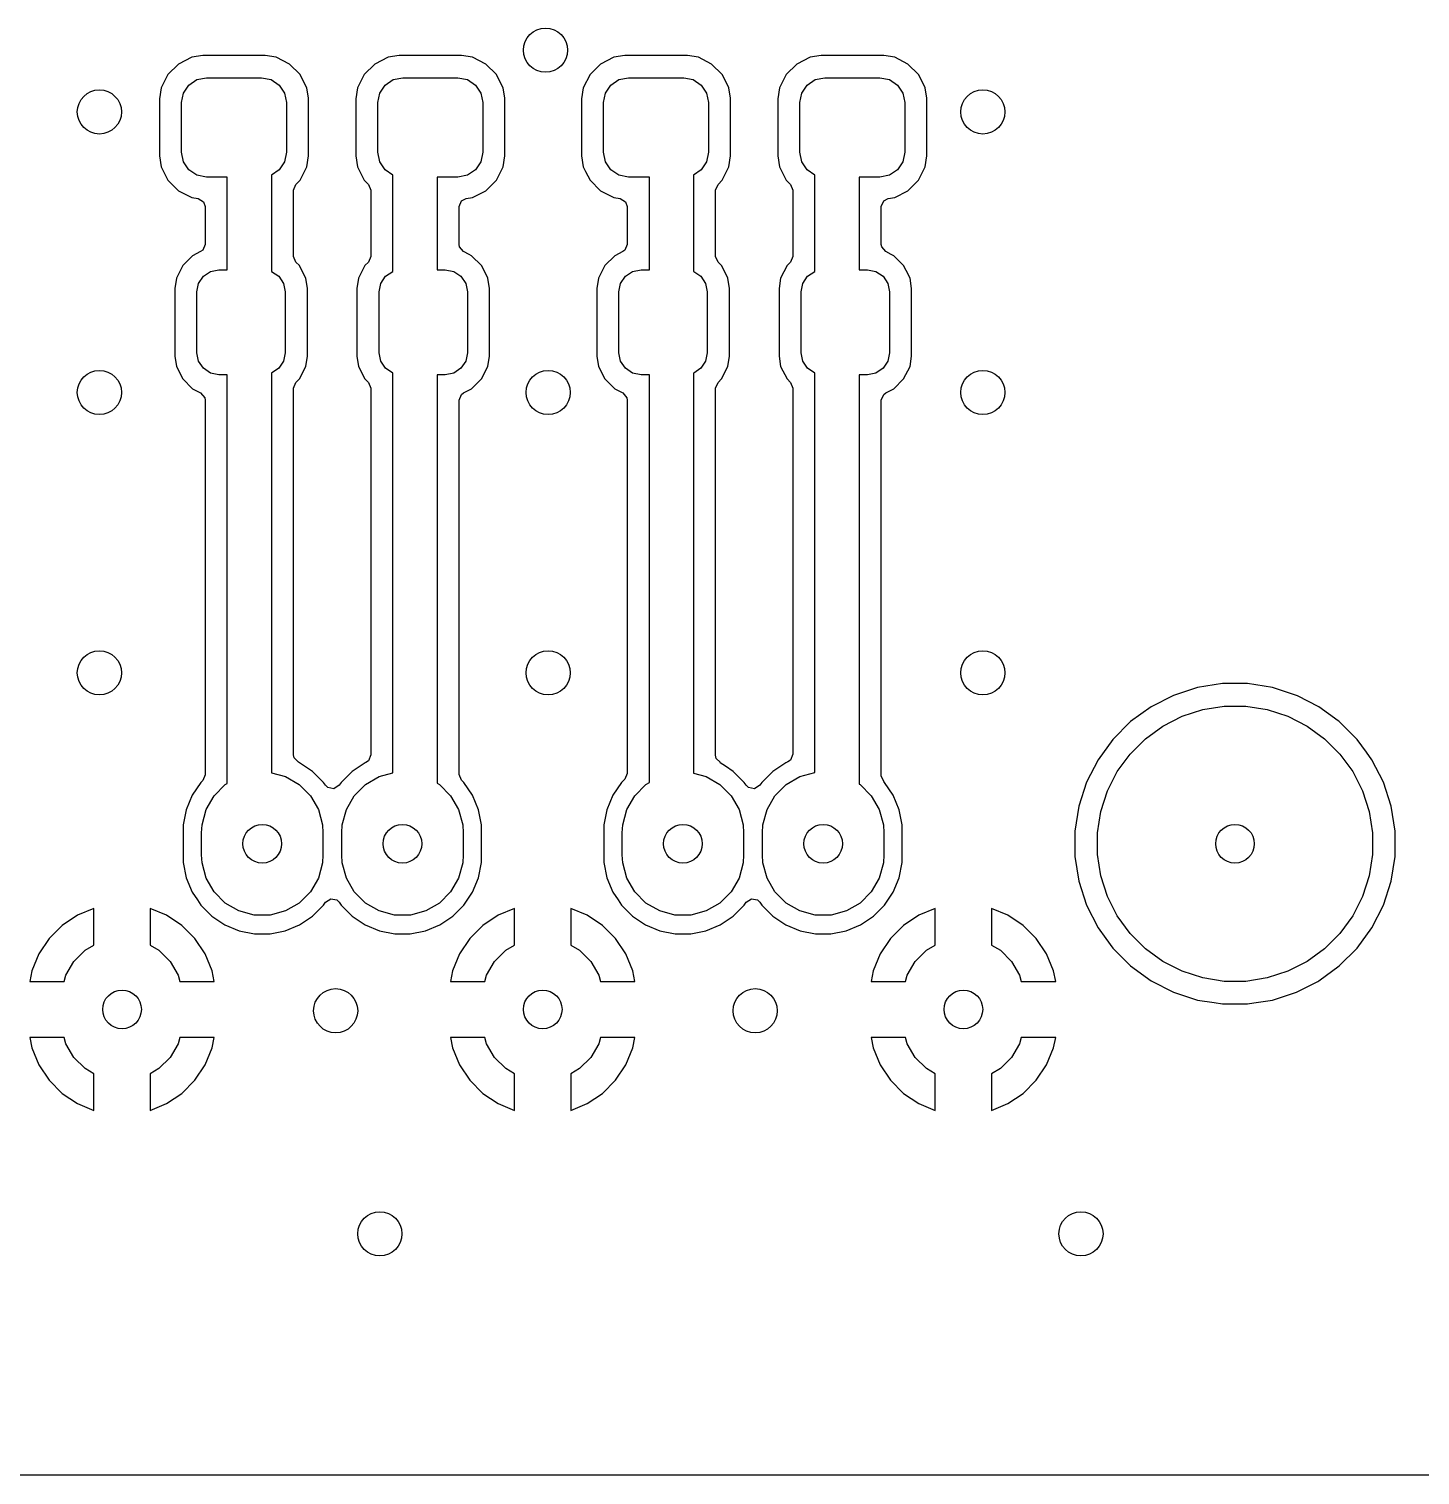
# Model space of a CAD drawing. Extents: x 2.36 to 5.14, y -5.39 to -2.61.
# Drawn here: x 2.875 to 3.371, y -5.386 to -4.87 of the extents above; entities that cross this region are included whole.
import ezdxf

# ---------------------------------------------------------------- set-up
doc = ezdxf.new("R2010")
doc.units = 0
doc.header["$MEASUREMENT"] = 0
doc.layers.add('BLACK', color=7, linetype='CONTINUOUS')

msp = doc.modelspace()

# ---------------------------------------------------------------- linework, layer by layer
at = {"layer": 'BLACK', "linetype": 'CONTINUOUS'}
for p, q in [((2.92819, -4.88293), (2.92444, -4.88668)), ((2.93292, -4.88052), (2.92819, -4.88293)), ((2.93684, -4.8799), (2.93292, -4.88052)), ((2.93292, -4.88052), (2.93292, -4.88052)), ((2.95916, -4.8799), (2.93684, -4.8799)), ((2.93684, -4.8799), (2.93684, -4.8799)), ((2.96308, -4.88052), (2.95916, -4.8799)), ((2.95916, -4.8799), (2.95916, -4.8799)), ((2.96781, -4.88293), (2.96308, -4.88052)), ((2.96308, -4.88052), (2.96308, -4.88052)), ((2.97156, -4.88668), (2.96781, -4.88293)), ((2.96781, -4.88293), (2.96781, -4.88293)), ((2.99819, -4.88293), (2.99444, -4.88668)), ((3.00292, -4.88052), (2.99819, -4.88293)), ((3.00684, -4.8799), (3.00292, -4.88052)), ((3.00292, -4.88052), (3.00292, -4.88052)), ((3.02916, -4.8799), (3.00684, -4.8799)), ((3.00684, -4.8799), (3.00684, -4.8799)), ((3.03308, -4.88052), (3.02916, -4.8799)), ((3.02916, -4.8799), (3.02916, -4.8799)), ((3.03781, -4.88293), (3.03308, -4.88052)), ((3.03308, -4.88052), (3.03308, -4.88052)), ((3.04156, -4.88668), (3.03781, -4.88293)), ((3.03781, -4.88293), (3.03781, -4.88293)), ((3.07869, -4.88293), (3.07494, -4.88668)), ((3.08342, -4.88052), (3.07869, -4.88293)), ((3.08734, -4.8799), (3.08342, -4.88052)), ((3.08342, -4.88052), (3.08342, -4.88052)), ((3.10966, -4.8799), (3.08734, -4.8799)), ((3.08734, -4.8799), (3.08734, -4.8799)), ((3.11358, -4.88052), (3.10966, -4.8799)), ((3.10966, -4.8799), (3.10966, -4.8799)), ((3.11831, -4.88293), (3.11358, -4.88052)), ((3.11358, -4.88052), (3.11358, -4.88052)), ((3.12206, -4.88668), (3.11831, -4.88293)), ((3.11831, -4.88293), (3.11831, -4.88293)), ((3.14869, -4.88293), (3.14494, -4.88668)), ((3.15342, -4.88052), (3.14869, -4.88293)), ((3.15734, -4.8799), (3.15342, -4.88052)), ((3.15342, -4.88052), (3.15342, -4.88052)), ((3.17966, -4.8799), (3.15734, -4.8799)), ((3.15734, -4.8799), (3.15734, -4.8799)), ((3.18358, -4.88052), (3.17966, -4.8799)), ((3.17966, -4.8799), (3.17966, -4.8799)), ((3.18831, -4.88293), (3.18358, -4.88052)), ((3.18358, -4.88052), (3.18358, -4.88052)), ((3.19206, -4.88668), (3.18831, -4.88293)), ((3.18831, -4.88293), (3.18831, -4.88293)), ((2.92444, -4.88668), (2.92203, -4.89141)), ((2.93477, -4.88847), (2.93816, -4.8878)), ((2.93816, -4.8878), (2.95784, -4.8878)), ((2.95784, -4.8878), (2.96123, -4.88847)), ((2.97294, -4.88938), (2.97156, -4.88668)), ((2.99444, -4.88668), (2.99203, -4.89141)), ((3.00477, -4.88847), (3.00816, -4.8878)), ((3.00816, -4.8878), (3.02784, -4.8878)), ((3.02784, -4.8878), (3.03123, -4.88847)), ((3.04294, -4.88938), (3.04156, -4.88668)), ((3.07494, -4.88668), (3.07253, -4.89141)), ((3.08527, -4.88847), (3.08866, -4.8878)), ((3.08866, -4.8878), (3.10834, -4.8878)), ((3.10834, -4.8878), (3.11173, -4.88847)), ((3.12344, -4.88938), (3.12206, -4.88668)), ((3.14494, -4.88668), (3.14253, -4.89141)), ((3.15527, -4.88847), (3.15866, -4.8878)), ((3.15866, -4.8878), (3.17834, -4.8878)), ((3.17834, -4.8878), (3.18173, -4.88847)), ((3.19344, -4.88938), (3.19206, -4.88668)), ((2.92203, -4.89141), (2.92141, -4.89534)), ((2.92203, -4.89141), (2.92203, -4.89141)), ((2.9293, -4.89665), (2.92997, -4.89326)), ((2.92997, -4.89326), (2.93189, -4.89039)), ((2.93189, -4.89039), (2.93477, -4.88847)), ((2.96123, -4.88847), (2.96411, -4.89039)), ((2.96411, -4.89039), (2.96603, -4.89326)), ((2.96603, -4.89326), (2.9667, -4.89665)), ((2.97397, -4.89141), (2.97294, -4.88938)), ((2.97455, -4.89505), (2.97397, -4.89141)), ((2.97397, -4.89141), (2.97397, -4.89141)), ((2.99203, -4.89141), (2.99141, -4.89534)), ((2.99203, -4.89141), (2.99203, -4.89141)), ((2.9993, -4.89665), (2.99997, -4.89326)), ((2.99997, -4.89326), (3.00189, -4.89039)), ((3.00189, -4.89039), (3.00477, -4.88847)), ((3.03123, -4.88847), (3.03411, -4.89039)), ((3.03411, -4.89039), (3.03603, -4.89326)), ((3.03603, -4.89326), (3.0367, -4.89665)), ((3.04397, -4.89141), (3.04294, -4.88938)), ((3.04455, -4.89505), (3.04397, -4.89141)), ((3.04397, -4.89141), (3.04397, -4.89141)), ((3.07253, -4.89141), (3.07191, -4.89534)), ((3.07253, -4.89141), (3.07253, -4.89141)), ((3.0798, -4.89665), (3.08047, -4.89326)), ((3.08047, -4.89326), (3.08239, -4.89039)), ((3.08239, -4.89039), (3.08527, -4.88847)), ((3.11173, -4.88847), (3.11461, -4.89039)), ((3.11461, -4.89039), (3.11653, -4.89326)), ((3.11653, -4.89326), (3.1172, -4.89665)), ((3.12447, -4.89141), (3.12344, -4.88938)), ((3.12505, -4.89505), (3.12447, -4.89141)), ((3.12447, -4.89141), (3.12447, -4.89141)), ((3.14253, -4.89141), (3.14191, -4.89534)), ((3.14253, -4.89141), (3.14253, -4.89141)), ((3.1498, -4.89665), (3.15047, -4.89326)), ((3.15047, -4.89326), (3.15239, -4.89039)), ((3.15239, -4.89039), (3.15527, -4.88847)), ((3.18173, -4.88847), (3.18461, -4.89039)), ((3.18461, -4.89039), (3.18653, -4.89326)), ((3.18653, -4.89326), (3.1872, -4.89665)), ((3.19447, -4.89141), (3.19344, -4.88938)), ((3.19505, -4.89505), (3.19447, -4.89141)), ((3.19447, -4.89141), (3.19447, -4.89141)), ((2.92141, -4.89534), (2.92141, -4.91569)), ((2.9293, -4.91437), (2.9293, -4.89665)), ((2.9667, -4.89665), (2.9667, -4.91437)), ((2.97459, -4.89534), (2.97455, -4.89505)), ((2.97459, -4.91569), (2.97459, -4.89534)), ((2.99141, -4.89534), (2.99141, -4.91569)), ((2.9993, -4.91437), (2.9993, -4.89665)), ((3.0367, -4.89665), (3.0367, -4.91437)), ((3.04459, -4.89534), (3.04455, -4.89505)), ((3.04459, -4.91569), (3.04459, -4.89534)), ((3.04459, -4.89534), (3.04459, -4.89534)), ((3.07191, -4.89534), (3.07191, -4.91569)), ((3.0798, -4.91437), (3.0798, -4.89665)), ((3.1172, -4.89665), (3.1172, -4.91437)), ((3.12509, -4.89534), (3.12505, -4.89505)), ((3.12509, -4.91569), (3.12509, -4.89534)), ((3.14191, -4.89534), (3.14191, -4.91569)), ((3.1498, -4.91437), (3.1498, -4.89665)), ((3.1872, -4.89665), (3.1872, -4.91437)), ((3.19509, -4.89534), (3.19505, -4.89505)), ((3.19509, -4.91015), (3.19509, -4.89534)), ((3.19509, -4.91569), (3.19509, -4.91015)), ((2.92141, -4.91569), (2.92203, -4.91961)), ((2.92997, -4.91776), (2.9293, -4.91437)), ((2.93189, -4.92063), (2.92997, -4.91776)), ((2.96603, -4.91776), (2.96411, -4.92063)), ((2.9667, -4.91437), (2.96603, -4.91776)), ((2.97397, -4.91961), (2.97459, -4.91569)), ((2.99141, -4.91569), (2.99203, -4.91961)), ((2.99997, -4.91776), (2.9993, -4.91437)), ((3.00189, -4.92063), (2.99997, -4.91776)), ((3.03603, -4.91776), (3.03411, -4.92063)), ((3.0367, -4.91437), (3.03603, -4.91776)), ((3.04397, -4.91961), (3.04459, -4.91569)), ((3.07191, -4.91569), (3.07253, -4.91961)), ((3.08047, -4.91776), (3.0798, -4.91437)), ((3.08239, -4.92063), (3.08047, -4.91776)), ((3.11653, -4.91776), (3.11461, -4.92063)), ((3.1172, -4.91437), (3.11653, -4.91776)), ((3.12447, -4.91961), (3.12509, -4.91569)), ((3.14191, -4.91569), (3.14253, -4.91961)), ((3.15047, -4.91776), (3.1498, -4.91437)), ((3.15239, -4.92063), (3.15047, -4.91776)), ((3.18653, -4.91776), (3.18461, -4.92063)), ((3.1872, -4.91437), (3.18653, -4.91776)), ((3.19447, -4.91961), (3.19509, -4.91569)), ((2.92203, -4.91961), (2.92203, -4.91961)), ((2.92203, -4.91961), (2.92286, -4.92125)), ((2.92286, -4.92125), (2.92444, -4.92434)), ((2.92444, -4.92434), (2.92819, -4.92809)), ((2.93477, -4.92255), (2.93189, -4.92063)), ((2.93816, -4.92323), (2.93477, -4.92255)), ((2.9456, -4.92323), (2.93816, -4.92323)), ((2.9456, -4.9563), (2.9456, -4.92323)), ((2.96411, -4.92063), (2.96135, -4.92248)), ((2.96135, -4.92248), (2.96135, -4.95689)), ((2.97009, -4.92581), (2.97156, -4.92434)), ((2.97156, -4.92434), (2.97397, -4.91961)), ((2.99203, -4.91961), (2.99203, -4.91961)), ((2.99203, -4.91961), (2.99444, -4.92434)), ((2.99444, -4.92434), (2.99591, -4.92581)), ((3.00465, -4.92248), (3.00189, -4.92063)), ((3.00465, -4.95689), (3.00465, -4.92248)), ((3.02784, -4.92323), (3.0204, -4.92323)), ((3.0204, -4.92323), (3.0204, -4.9563)), ((3.03123, -4.92255), (3.02784, -4.92323)), ((3.03411, -4.92063), (3.03123, -4.92255)), ((3.03781, -4.92809), (3.04156, -4.92434)), ((3.04156, -4.92434), (3.04397, -4.91961)), ((3.07253, -4.91961), (3.07253, -4.91961)), ((3.07253, -4.91961), (3.07336, -4.92125)), ((3.07336, -4.92125), (3.07494, -4.92434)), ((3.07494, -4.92434), (3.07869, -4.92809)), ((3.08527, -4.92255), (3.08239, -4.92063)), ((3.08866, -4.92323), (3.08527, -4.92255)), ((3.0961, -4.92323), (3.08866, -4.92323)), ((3.0961, -4.9563), (3.0961, -4.92323)), ((3.11461, -4.92063), (3.11185, -4.92248)), ((3.11185, -4.92248), (3.11185, -4.95689)), ((3.12059, -4.92581), (3.12206, -4.92434)), ((3.12206, -4.92434), (3.12447, -4.91961)), ((3.14253, -4.91961), (3.14253, -4.91961)), ((3.14253, -4.91961), (3.14494, -4.92434)), ((3.14494, -4.92434), (3.14641, -4.92581)), ((3.15515, -4.92248), (3.15239, -4.92063)), ((3.15515, -4.95689), (3.15515, -4.92248)), ((3.17834, -4.92323), (3.1709, -4.92323)), ((3.1709, -4.92323), (3.1709, -4.9563)), ((3.18173, -4.92255), (3.17834, -4.92323)), ((3.18461, -4.92063), (3.18173, -4.92255)), ((3.18831, -4.92809), (3.19206, -4.92434)), ((3.19206, -4.92434), (3.19447, -4.91961)), ((2.92819, -4.92809), (2.93292, -4.9305)), ((2.96924, -4.92787), (2.97009, -4.92581)), ((2.96924, -4.95151), (2.96924, -4.92787)), ((2.99591, -4.92581), (2.99676, -4.92787)), ((2.99676, -4.92787), (2.99676, -4.95151)), ((3.03308, -4.9305), (3.03781, -4.92809)), ((3.07869, -4.92809), (3.08342, -4.9305)), ((3.11974, -4.92787), (3.12059, -4.92581)), ((3.11974, -4.95151), (3.11974, -4.92787)), ((3.14641, -4.92581), (3.14726, -4.92787)), ((3.14726, -4.92787), (3.14726, -4.95151)), ((3.18358, -4.9305), (3.18831, -4.92809)), ((2.93292, -4.9305), (2.93525, -4.93087)), ((2.93525, -4.93087), (2.93715, -4.93203)), ((2.93715, -4.93203), (2.9377, -4.93375)), ((2.9377, -4.93375), (2.9377, -4.94721)), ((3.0283, -4.93375), (3.02915, -4.93169)), ((3.0283, -4.94721), (3.0283, -4.93375)), ((3.02915, -4.93169), (3.03075, -4.93087)), ((3.03075, -4.93087), (3.03308, -4.9305)), ((3.08342, -4.9305), (3.08575, -4.93087)), ((3.08575, -4.93087), (3.08765, -4.93203)), ((3.08765, -4.93203), (3.0882, -4.93375)), ((3.0882, -4.93375), (3.0882, -4.94721)), ((3.1788, -4.93375), (3.17965, -4.93169)), ((3.1788, -4.94721), (3.1788, -4.93375)), ((3.17965, -4.93169), (3.18125, -4.93087)), ((3.18125, -4.93087), (3.18358, -4.9305)), ((2.93611, -4.9498), (2.93326, -4.95126)), ((2.93685, -4.94927), (2.93611, -4.9498)), ((2.9377, -4.94721), (2.93685, -4.94927)), ((3.02844, -4.94811), (3.0283, -4.94721)), ((3.02989, -4.9498), (3.02844, -4.94811)), ((3.03183, -4.95079), (3.02989, -4.9498)), ((3.08661, -4.9498), (3.08376, -4.95126)), ((3.08735, -4.94927), (3.08661, -4.9498)), ((3.0882, -4.94721), (3.08735, -4.94927)), ((3.17894, -4.94811), (3.1788, -4.94721)), ((3.18039, -4.9498), (3.17894, -4.94811)), ((3.18233, -4.95079), (3.18039, -4.9498)), ((2.92973, -4.95479), (2.92746, -4.95924)), ((2.93326, -4.95126), (2.92973, -4.95479)), ((2.97009, -4.95357), (2.96924, -4.95151)), ((2.97131, -4.95479), (2.97009, -4.95357)), ((2.97223, -4.95659), (2.97131, -4.95479)), ((2.99469, -4.95479), (2.99242, -4.95924)), ((2.99591, -4.95357), (2.99469, -4.95479)), ((2.99676, -4.95151), (2.99591, -4.95357)), ((3.03274, -4.95126), (3.03183, -4.95079)), ((3.03627, -4.95479), (3.03274, -4.95126)), ((3.03719, -4.95659), (3.03627, -4.95479)), ((3.08023, -4.95479), (3.07796, -4.95924)), ((3.08376, -4.95126), (3.08023, -4.95479)), ((3.12059, -4.95357), (3.11974, -4.95151)), ((3.12181, -4.95479), (3.12059, -4.95357)), ((3.12273, -4.95659), (3.12181, -4.95479)), ((3.14519, -4.95479), (3.14292, -4.95924)), ((3.14641, -4.95357), (3.14519, -4.95479)), ((3.14726, -4.95151), (3.14641, -4.95357)), ((3.18324, -4.95126), (3.18233, -4.95079)), ((3.18677, -4.95479), (3.18324, -4.95126)), ((3.18769, -4.95659), (3.18677, -4.95479)), ((2.92746, -4.95924), (2.92688, -4.96293)), ((2.93537, -4.96116), (2.93708, -4.95861)), ((2.93708, -4.95861), (2.93963, -4.9569)), ((2.93963, -4.9569), (2.94265, -4.9563)), ((2.94265, -4.9563), (2.9456, -4.9563)), ((2.96135, -4.95689), (2.96141, -4.9569)), ((2.96141, -4.9569), (2.96396, -4.95861)), ((2.96396, -4.95861), (2.96567, -4.96116)), ((2.97358, -4.95924), (2.97223, -4.95659)), ((2.97416, -4.96293), (2.97358, -4.95924)), ((2.97358, -4.95924), (2.97358, -4.95924)), ((2.97358, -4.95924), (2.97358, -4.95924)), ((2.99242, -4.95924), (2.99184, -4.96293)), ((3.00033, -4.96116), (3.00204, -4.95861)), ((3.00204, -4.95861), (3.00459, -4.9569)), ((3.00459, -4.9569), (3.00465, -4.95689)), ((3.0204, -4.9563), (3.02335, -4.9563)), ((3.02335, -4.9563), (3.02637, -4.9569)), ((3.02637, -4.9569), (3.02892, -4.95861)), ((3.02892, -4.95861), (3.03063, -4.96116)), ((3.03854, -4.95924), (3.03719, -4.95659)), ((3.03912, -4.96293), (3.03854, -4.95924)), ((3.03854, -4.95924), (3.03854, -4.95924)), ((3.03854, -4.95924), (3.03854, -4.95924)), ((3.07796, -4.95924), (3.07738, -4.96293)), ((3.08587, -4.96116), (3.08758, -4.95861)), ((3.08758, -4.95861), (3.09013, -4.9569)), ((3.09013, -4.9569), (3.09315, -4.9563)), ((3.09315, -4.9563), (3.0961, -4.9563)), ((3.11185, -4.95689), (3.11191, -4.9569)), ((3.11191, -4.9569), (3.11446, -4.95861)), ((3.11446, -4.95861), (3.11617, -4.96116)), ((3.12408, -4.95924), (3.12273, -4.95659)), ((3.12466, -4.96293), (3.12408, -4.95924)), ((3.12408, -4.95924), (3.12408, -4.95924)), ((3.12408, -4.95924), (3.12408, -4.95924)), ((3.14292, -4.95924), (3.14234, -4.96293)), ((3.15083, -4.96116), (3.15254, -4.95861)), ((3.15254, -4.95861), (3.15509, -4.9569)), ((3.15509, -4.9569), (3.15515, -4.95689)), ((3.1709, -4.9563), (3.17385, -4.9563)), ((3.17385, -4.9563), (3.17687, -4.9569)), ((3.17687, -4.9569), (3.17942, -4.95861)), ((3.17942, -4.95861), (3.18113, -4.96116)), ((3.18904, -4.95924), (3.18769, -4.95659)), ((3.18962, -4.96293), (3.18904, -4.95924)), ((3.18904, -4.95924), (3.18904, -4.95924)), ((3.18904, -4.95924), (3.18904, -4.95924)), ((2.92688, -4.96293), (2.92688, -4.98707)), ((2.93477, -4.96417), (2.93537, -4.96116)), ((2.93477, -4.98583), (2.93477, -4.96417)), ((2.96567, -4.96116), (2.96627, -4.96417)), ((2.96627, -4.96417), (2.96627, -4.98583)), ((2.97416, -4.98707), (2.97416, -4.96293)), ((2.99184, -4.96293), (2.99184, -4.98707)), ((2.99973, -4.96417), (3.00033, -4.96116)), ((2.99973, -4.98583), (2.99973, -4.96417)), ((3.03063, -4.96116), (3.03123, -4.96417)), ((3.03123, -4.96417), (3.03123, -4.98583)), ((3.03912, -4.98707), (3.03912, -4.96293)), ((3.07738, -4.96293), (3.07738, -4.98707)), ((3.08527, -4.96417), (3.08587, -4.96116)), ((3.08527, -4.98583), (3.08527, -4.96417)), ((3.11617, -4.96116), (3.11677, -4.96417)), ((3.11677, -4.96417), (3.11677, -4.98583)), ((3.12466, -4.98707), (3.12466, -4.96293)), ((3.14234, -4.96293), (3.14234, -4.98707)), ((3.15023, -4.96417), (3.15083, -4.96116)), ((3.15023, -4.98583), (3.15023, -4.96417)), ((3.18113, -4.96116), (3.18173, -4.96417)), ((3.18173, -4.96417), (3.18173, -4.98583)), ((3.18962, -4.98707), (3.18962, -4.96293)), ((2.93537, -4.98884), (2.93477, -4.98583)), ((2.96627, -4.98583), (2.96567, -4.98884)), ((3.00033, -4.98884), (2.99973, -4.98583)), ((3.03123, -4.98583), (3.03063, -4.98884)), ((3.08587, -4.98884), (3.08527, -4.98583)), ((3.11677, -4.98583), (3.11617, -4.98884)), ((3.15083, -4.98884), (3.15023, -4.98583)), ((3.18173, -4.98583), (3.18113, -4.98884)), ((2.92688, -4.98707), (2.92746, -4.99076)), ((2.92746, -4.99076), (2.92746, -4.99076)), ((2.92746, -4.99076), (2.92973, -4.99521)), ((2.93708, -4.99139), (2.93537, -4.98884)), ((2.93963, -4.9931), (2.93708, -4.99139)), ((2.96396, -4.99139), (2.96141, -4.9931)), ((2.96567, -4.98884), (2.96396, -4.99139)), ((2.97131, -4.99521), (2.97358, -4.99076)), ((2.97358, -4.99076), (2.97416, -4.98707)), ((2.99184, -4.98707), (2.99242, -4.99076)), ((2.99242, -4.99076), (2.99242, -4.99076)), ((2.99242, -4.99076), (2.99469, -4.99521)), ((3.00204, -4.99139), (3.00033, -4.98884)), ((3.00459, -4.9931), (3.00204, -4.99139)), ((3.02892, -4.99139), (3.02637, -4.9931)), ((3.03063, -4.98884), (3.02892, -4.99139)), ((3.03627, -4.99521), (3.03854, -4.99076)), ((3.03854, -4.99076), (3.03912, -4.98707)), ((3.07738, -4.98707), (3.07796, -4.99076)), ((3.07796, -4.99076), (3.07796, -4.99076)), ((3.07796, -4.99076), (3.08023, -4.99521)), ((3.08758, -4.99139), (3.08587, -4.98884)), ((3.09013, -4.9931), (3.08758, -4.99139)), ((3.11446, -4.99139), (3.11191, -4.9931)), ((3.11617, -4.98884), (3.11446, -4.99139)), ((3.12181, -4.99521), (3.12408, -4.99076)), ((3.12408, -4.99076), (3.12466, -4.98707)), ((3.14234, -4.98707), (3.14292, -4.99076)), ((3.14292, -4.99076), (3.14292, -4.99076)), ((3.14292, -4.99076), (3.14519, -4.99521)), ((3.15254, -4.99139), (3.15083, -4.98884)), ((3.15509, -4.9931), (3.15254, -4.99139)), ((3.17942, -4.99139), (3.17687, -4.9931)), ((3.18113, -4.98884), (3.17942, -4.99139)), ((3.18677, -4.99521), (3.18904, -4.99076)), ((3.18904, -4.99076), (3.18962, -4.98707)), ((2.92973, -4.99521), (2.93326, -4.99874)), ((2.94265, -4.9937), (2.93963, -4.9931)), ((2.9456, -4.9937), (2.94265, -4.9937)), ((2.9456, -5.13942), (2.9456, -4.9937)), ((2.96141, -4.9931), (2.96135, -4.99311)), ((2.96135, -4.99311), (2.96135, -5.13566)), ((2.96924, -4.99849), (2.97009, -4.99643)), ((2.97009, -4.99643), (2.97131, -4.99521)), ((2.99469, -4.99521), (2.99591, -4.99643)), ((2.99591, -4.99643), (2.99676, -4.99849)), ((3.00465, -4.99311), (3.00459, -4.9931)), ((3.00465, -5.1357), (3.00465, -4.99311)), ((3.02335, -4.9937), (3.0204, -4.9937)), ((3.0204, -4.9937), (3.0204, -5.13934)), ((3.02637, -4.9931), (3.02335, -4.9937)), ((3.03274, -4.99874), (3.03627, -4.99521)), ((3.08023, -4.99521), (3.08376, -4.99874)), ((3.09315, -4.9937), (3.09013, -4.9931)), ((3.0961, -4.9937), (3.09315, -4.9937)), ((3.0961, -5.13913), (3.0961, -4.9937)), ((3.11191, -4.9931), (3.11185, -4.99311)), ((3.11185, -4.99311), (3.11185, -5.13579)), ((3.11974, -4.99849), (3.12059, -4.99643)), ((3.12059, -4.99643), (3.12181, -4.99521)), ((3.14519, -4.99521), (3.14641, -4.99643)), ((3.14641, -4.99643), (3.14726, -4.99849)), ((3.15515, -4.99311), (3.15509, -4.9931)), ((3.15515, -5.13556), (3.15515, -4.99311)), ((3.17385, -4.9937), (3.1709, -4.9937)), ((3.1709, -4.9937), (3.1709, -5.13963)), ((3.17687, -4.9931), (3.17385, -4.9937)), ((3.18324, -4.99874), (3.18677, -4.99521)), ((2.93326, -4.99874), (2.93611, -5.0002)), ((2.93611, -5.0002), (2.93756, -5.00189)), ((2.96924, -5.1292), (2.96924, -4.99849)), ((2.99676, -4.99849), (2.99676, -5.12926)), ((3.0283, -5.00279), (3.02915, -5.00073)), ((3.02915, -5.00073), (3.02989, -5.0002)), ((3.02989, -5.0002), (3.03274, -4.99874)), ((3.08376, -4.99874), (3.08661, -5.0002)), ((3.08661, -5.0002), (3.08806, -5.00189)), ((3.11974, -5.1294), (3.11974, -4.99849)), ((3.14726, -4.99849), (3.14726, -5.12905)), ((3.1788, -5.00279), (3.17965, -5.00073)), ((3.17965, -5.00073), (3.18039, -5.0002)), ((3.18039, -5.0002), (3.18324, -4.99874)), ((2.93756, -5.00189), (2.9377, -5.00279)), ((2.9377, -5.00279), (2.9377, -5.13633)), ((3.0283, -5.13619), (3.0283, -5.00279)), ((3.08806, -5.00189), (3.0882, -5.00279)), ((3.0882, -5.00279), (3.0882, -5.13583)), ((3.1788, -5.13669), (3.1788, -5.00279)), ((3.30043, -5.10384), (3.29155, -5.10524)), ((3.30942, -5.10384), (3.30043, -5.10384)), ((3.30043, -5.10384), (3.30043, -5.10384)), ((3.31829, -5.10524), (3.30942, -5.10384)), ((3.30942, -5.10384), (3.30942, -5.10384)), ((3.283, -5.10802), (3.27499, -5.1121)), ((3.29155, -5.10524), (3.283, -5.10802)), ((3.29155, -5.10524), (3.29155, -5.10524)), ((3.32684, -5.10802), (3.31829, -5.10524)), ((3.31829, -5.10524), (3.31829, -5.10524)), ((3.3272, -5.1082), (3.32684, -5.10802)), ((3.32684, -5.10802), (3.32684, -5.10802)), ((3.32684, -5.10802), (3.32684, -5.10802)), ((3.33485, -5.1121), (3.3272, -5.1082)), ((3.27499, -5.1121), (3.26772, -5.11739)), ((3.28609, -5.11548), (3.29343, -5.11309)), ((3.29343, -5.11309), (3.30106, -5.11188)), ((3.30106, -5.11188), (3.30878, -5.11188)), ((3.30878, -5.11188), (3.31641, -5.11309)), ((3.31641, -5.11309), (3.32375, -5.11548)), ((3.3417, -5.11708), (3.33485, -5.1121)), ((3.26772, -5.11739), (3.26136, -5.12374)), ((3.27296, -5.12352), (3.27921, -5.11898)), ((3.27921, -5.11898), (3.28609, -5.11548)), ((3.32375, -5.11548), (3.33063, -5.11898)), ((3.33063, -5.11898), (3.33688, -5.12352)), ((3.34212, -5.11739), (3.3417, -5.11708)), ((3.34848, -5.12374), (3.34212, -5.11739)), ((3.34212, -5.11739), (3.34212, -5.11739)), ((3.34212, -5.11739), (3.34212, -5.11739)), ((3.26136, -5.12374), (3.25608, -5.13101)), ((3.2675, -5.12898), (3.27296, -5.12352)), ((3.33688, -5.12352), (3.34234, -5.12898)), ((3.35176, -5.12825), (3.34848, -5.12374)), ((3.34848, -5.12374), (3.34848, -5.12374)), ((3.34848, -5.12374), (3.34848, -5.12374)), ((2.96946, -5.13031), (2.96924, -5.1292)), ((2.97104, -5.13189), (2.96946, -5.13031)), ((2.99676, -5.12926), (2.99591, -5.13132)), ((3.11996, -5.13051), (3.11974, -5.1294)), ((3.12133, -5.13189), (3.11996, -5.13051)), ((3.14726, -5.12905), (3.14641, -5.13111)), ((3.26296, -5.13523), (3.2675, -5.12898)), ((3.34234, -5.12898), (3.34688, -5.13523)), ((3.35376, -5.13101), (3.35176, -5.12825)), ((2.96135, -5.13566), (2.96636, -5.137)), ((2.97141, -5.13204), (2.97104, -5.13189)), ((2.97603, -5.13513), (2.97141, -5.13204)), ((2.97995, -5.13905), (2.97603, -5.13513)), ((2.99011, -5.13513), (2.98619, -5.13905)), ((2.99473, -5.13204), (2.99011, -5.13513)), ((2.99011, -5.13513), (2.99011, -5.13513)), ((2.99496, -5.13195), (2.99473, -5.13204)), ((2.99473, -5.13204), (2.99473, -5.13204)), ((2.99591, -5.13132), (2.99496, -5.13195)), ((2.99978, -5.137), (3.00465, -5.1357)), ((3.0882, -5.13583), (3.08735, -5.13789)), ((3.11185, -5.13579), (3.11636, -5.137)), ((3.12129, -5.13198), (3.12133, -5.13189)), ((3.12141, -5.13204), (3.12129, -5.13198)), ((3.12326, -5.13328), (3.12141, -5.13204)), ((3.12141, -5.13204), (3.12141, -5.13204)), ((3.12141, -5.13204), (3.12141, -5.13204)), ((3.12603, -5.13513), (3.12326, -5.13328)), ((3.12995, -5.13905), (3.12603, -5.13513)), ((3.14011, -5.13513), (3.13619, -5.13905)), ((3.14473, -5.13204), (3.14011, -5.13513)), ((3.14011, -5.13513), (3.14011, -5.13513)), ((3.14546, -5.13174), (3.14473, -5.13204)), ((3.14641, -5.13111), (3.14546, -5.13174)), ((3.14978, -5.137), (3.15515, -5.13556)), ((3.25608, -5.13101), (3.252, -5.13902)), ((3.25945, -5.14211), (3.26296, -5.13523)), ((3.34688, -5.13523), (3.35039, -5.14211)), ((3.35784, -5.13902), (3.35376, -5.13101)), ((2.93619, -5.13905), (2.93311, -5.14366)), ((2.93685, -5.13839), (2.93619, -5.13905)), ((2.93619, -5.13905), (2.93619, -5.13905)), ((2.9377, -5.13633), (2.93685, -5.13839)), ((2.94089, -5.14383), (2.94489, -5.13983)), ((2.94489, -5.13983), (2.9456, -5.13942)), ((2.96636, -5.137), (2.97125, -5.13983)), ((2.97125, -5.13983), (2.97525, -5.14383)), ((2.98065, -5.14009), (2.97995, -5.13905)), ((2.98145, -5.1409), (2.98065, -5.14009)), ((2.98364, -5.14133), (2.98145, -5.1409)), ((2.98549, -5.14009), (2.98364, -5.14133)), ((2.98619, -5.13905), (2.98549, -5.14009)), ((2.98619, -5.13905), (2.98619, -5.13905)), ((2.99089, -5.14383), (2.99489, -5.13983)), ((2.99489, -5.13983), (2.99978, -5.137)), ((3.0204, -5.13934), (3.02125, -5.13983)), ((3.02125, -5.13983), (3.02525, -5.14383)), ((3.02915, -5.13825), (3.0283, -5.13619)), ((3.02995, -5.13905), (3.02915, -5.13825)), ((3.03303, -5.14366), (3.02995, -5.13905)), ((3.08619, -5.13905), (3.08311, -5.14366)), ((3.08735, -5.13789), (3.08619, -5.13905)), ((3.08619, -5.13905), (3.08619, -5.13905)), ((3.09089, -5.14383), (3.09489, -5.13983)), ((3.09489, -5.13983), (3.0961, -5.13913)), ((3.11636, -5.137), (3.12125, -5.13983)), ((3.12125, -5.13983), (3.12525, -5.14383)), ((3.13065, -5.14009), (3.12995, -5.13905)), ((3.13145, -5.1409), (3.13065, -5.14009)), ((3.13364, -5.14133), (3.13145, -5.1409)), ((3.13549, -5.14009), (3.13364, -5.14133)), ((3.13619, -5.13905), (3.13549, -5.14009)), ((3.13619, -5.13905), (3.13619, -5.13905)), ((3.14089, -5.14383), (3.14489, -5.13983)), ((3.14489, -5.13983), (3.14978, -5.137)), ((3.1709, -5.13963), (3.17125, -5.13983)), ((3.17125, -5.13983), (3.17525, -5.14383)), ((3.17965, -5.13875), (3.1788, -5.13669)), ((3.17995, -5.13905), (3.17965, -5.13875)), ((3.18303, -5.14366), (3.17995, -5.13905)), ((3.252, -5.13902), (3.24922, -5.14757)), ((3.36062, -5.14757), (3.35784, -5.13902)), ((3.35784, -5.13902), (3.35784, -5.13902)), ((3.35784, -5.13902), (3.35784, -5.13902)), ((2.93311, -5.14366), (2.93098, -5.14879)), ((2.93807, -5.14872), (2.94089, -5.14383)), ((2.97525, -5.14383), (2.97808, -5.14872)), ((2.98807, -5.14872), (2.99089, -5.14383)), ((3.02525, -5.14383), (3.02808, -5.14872)), ((3.03516, -5.14879), (3.03303, -5.14366)), ((3.08311, -5.14366), (3.08098, -5.14879)), ((3.08807, -5.14872), (3.09089, -5.14383)), ((3.12525, -5.14383), (3.12808, -5.14872)), ((3.13807, -5.14872), (3.14089, -5.14383)), ((3.17525, -5.14383), (3.17808, -5.14872)), ((3.18516, -5.14879), (3.18303, -5.14366)), ((3.25707, -5.14946), (3.25945, -5.14211)), ((3.35039, -5.14211), (3.35277, -5.14946)), ((2.93098, -5.14879), (2.9299, -5.15423)), ((2.93098, -5.14879), (2.93098, -5.14879)), ((2.9366, -5.15418), (2.93807, -5.14872)), ((2.97808, -5.14872), (2.97954, -5.15418)), ((2.9866, -5.15418), (2.98807, -5.14872)), ((3.02808, -5.14872), (3.02954, -5.15418)), ((3.03624, -5.15423), (3.03516, -5.14879)), ((3.08098, -5.14879), (3.0799, -5.15423)), ((3.08098, -5.14879), (3.08098, -5.14879)), ((3.0866, -5.15418), (3.08807, -5.14872)), ((3.12808, -5.14872), (3.12954, -5.15418)), ((3.1366, -5.15418), (3.13807, -5.14872)), ((3.17808, -5.14872), (3.17954, -5.15418)), ((3.18624, -5.15423), (3.18516, -5.14879)), ((3.24922, -5.14757), (3.24781, -5.15645)), ((3.24922, -5.14757), (3.24922, -5.14757)), ((3.25586, -5.15708), (3.25707, -5.14946)), ((3.35277, -5.14946), (3.35398, -5.15708)), ((3.36203, -5.15645), (3.36062, -5.14757)), ((3.36062, -5.14757), (3.36062, -5.14757)), ((3.36062, -5.14757), (3.36062, -5.14757)), ((2.9299, -5.15423), (2.9299, -5.16766)), ((2.93642, -5.15701), (2.9366, -5.15418)), ((2.97954, -5.15418), (2.97972, -5.15701)), ((2.98642, -5.15701), (2.9866, -5.15418)), ((3.02954, -5.15418), (3.02972, -5.15701)), ((3.03624, -5.16766), (3.03624, -5.15423)), ((3.0799, -5.15423), (3.0799, -5.16766)), ((3.08642, -5.15701), (3.0866, -5.15418)), ((3.12954, -5.15418), (3.12972, -5.15701)), ((3.13642, -5.15701), (3.1366, -5.15418)), ((3.17954, -5.15418), (3.17972, -5.15701)), ((3.18624, -5.15645), (3.18624, -5.15423)), ((3.18624, -5.16766), (3.18624, -5.15645)), ((3.24781, -5.15645), (3.24781, -5.16544)), ((3.36203, -5.16544), (3.36203, -5.15645)), ((2.93642, -5.16488), (2.93642, -5.15701)), ((2.97972, -5.15701), (2.97972, -5.16488)), ((2.98642, -5.16488), (2.98642, -5.15701)), ((3.02972, -5.15701), (3.02972, -5.16488)), ((3.08642, -5.16488), (3.08642, -5.15701)), ((3.12972, -5.15701), (3.12972, -5.16488)), ((3.13642, -5.16488), (3.13642, -5.15701)), ((3.17972, -5.15701), (3.17972, -5.16488)), ((3.25586, -5.16481), (3.25586, -5.15708)), ((3.35398, -5.15708), (3.35398, -5.16481)), ((2.9366, -5.16771), (2.93642, -5.16488)), ((2.97972, -5.16488), (2.97954, -5.16771)), ((2.9866, -5.16771), (2.98642, -5.16488)), ((3.02972, -5.16488), (3.02954, -5.16771)), ((3.0866, -5.16771), (3.08642, -5.16488)), ((3.12972, -5.16488), (3.12954, -5.16771)), ((3.1366, -5.16771), (3.13642, -5.16488)), ((3.17972, -5.16488), (3.17954, -5.16771)), ((3.24781, -5.16544), (3.24922, -5.17432)), ((3.25707, -5.17243), (3.25586, -5.16481)), ((3.35398, -5.16481), (3.35277, -5.17243)), ((3.36062, -5.17432), (3.36203, -5.16544)), ((2.9299, -5.16766), (2.93098, -5.1731)), ((2.93807, -5.17317), (2.9366, -5.16771)), ((2.97954, -5.16771), (2.97808, -5.17317)), ((2.98807, -5.17317), (2.9866, -5.16771)), ((3.02954, -5.16771), (3.02808, -5.17317)), ((3.03516, -5.1731), (3.03624, -5.16766)), ((3.0799, -5.16766), (3.08098, -5.1731)), ((3.08807, -5.17317), (3.0866, -5.16771)), ((3.12954, -5.16771), (3.12808, -5.17317)), ((3.13807, -5.17317), (3.1366, -5.16771)), ((3.17954, -5.16771), (3.17808, -5.17317)), ((3.18516, -5.1731), (3.18624, -5.16766)), ((2.93098, -5.1731), (2.93098, -5.1731)), ((2.93098, -5.1731), (2.93307, -5.17814)), ((2.94089, -5.17806), (2.93807, -5.17317)), ((2.97808, -5.17317), (2.97525, -5.17806)), ((2.99089, -5.17806), (2.98807, -5.17317)), ((3.02808, -5.17317), (3.02525, -5.17806)), ((3.03303, -5.17823), (3.03516, -5.1731)), ((3.08098, -5.1731), (3.08098, -5.1731)), ((3.08098, -5.1731), (3.08307, -5.17814)), ((3.09089, -5.17806), (3.08807, -5.17317)), ((3.12808, -5.17317), (3.12525, -5.17806)), ((3.14089, -5.17806), (3.13807, -5.17317)), ((3.17808, -5.17317), (3.17525, -5.17806)), ((3.18303, -5.17823), (3.18516, -5.1731)), ((3.24922, -5.17432), (3.24922, -5.17432)), ((3.24922, -5.17432), (3.252, -5.18287)), ((3.25945, -5.17978), (3.25707, -5.17243)), ((3.35277, -5.17243), (3.35039, -5.17978)), ((3.35785, -5.18284), (3.36062, -5.17432)), ((3.36062, -5.17432), (3.36062, -5.17432)), ((3.36062, -5.17432), (3.36062, -5.17432)), ((2.93307, -5.17814), (2.93311, -5.17823)), ((2.93311, -5.17823), (2.93496, -5.18099)), ((2.93496, -5.18099), (2.93619, -5.18284)), ((2.94489, -5.18206), (2.94089, -5.17806)), ((2.94978, -5.18489), (2.94489, -5.18206)), ((2.97125, -5.18206), (2.96636, -5.18489)), ((2.97525, -5.17806), (2.97125, -5.18206)), ((2.97995, -5.18284), (2.98065, -5.1818)), ((2.98065, -5.1818), (2.9825, -5.18056)), ((2.9825, -5.18056), (2.98469, -5.18099)), ((2.98469, -5.18099), (2.98549, -5.1818)), ((2.98549, -5.1818), (2.98619, -5.18284)), ((2.99489, -5.18206), (2.99089, -5.17806)), ((2.99978, -5.18489), (2.99489, -5.18206)), ((3.02125, -5.18206), (3.01636, -5.18489)), ((3.02525, -5.17806), (3.02125, -5.18206)), ((3.02995, -5.18284), (3.03303, -5.17823)), ((3.08307, -5.17814), (3.08311, -5.17823)), ((3.08311, -5.17823), (3.08496, -5.18099)), ((3.08496, -5.18099), (3.08619, -5.18284)), ((3.09489, -5.18206), (3.09089, -5.17806)), ((3.09978, -5.18489), (3.09489, -5.18206)), ((3.12125, -5.18206), (3.11636, -5.18489)), ((3.12525, -5.17806), (3.12125, -5.18206)), ((3.12995, -5.18284), (3.13065, -5.1818)), ((3.13065, -5.1818), (3.1325, -5.18056)), ((3.1325, -5.18056), (3.13469, -5.18099)), ((3.13469, -5.18099), (3.13549, -5.1818)), ((3.13549, -5.1818), (3.13619, -5.18284)), ((3.14489, -5.18206), (3.14089, -5.17806)), ((3.14978, -5.18489), (3.14489, -5.18206)), ((3.17125, -5.18206), (3.16636, -5.18489)), ((3.17525, -5.17806), (3.17125, -5.18206)), ((3.17995, -5.18284), (3.18303, -5.17823)), ((3.26296, -5.18666), (3.25945, -5.17978)), ((3.35039, -5.17978), (3.34688, -5.18666)), ((2.89222, -5.18641), (2.88674, -5.19007)), ((2.89807, -5.18398), (2.89222, -5.18641)), ((2.89807, -5.19705), (2.89807, -5.18398)), ((2.89807, -5.18398), (2.89807, -5.18398)), ((2.92392, -5.18641), (2.91807, -5.18398)), ((2.91807, -5.18398), (2.91807, -5.19705)), ((2.9294, -5.19007), (2.92392, -5.18641)), ((2.93619, -5.18284), (2.93619, -5.18284)), ((2.93619, -5.18284), (2.94011, -5.18676)), ((2.94011, -5.18676), (2.94473, -5.18985)), ((2.95524, -5.18635), (2.94978, -5.18489)), ((2.9609, -5.18635), (2.95524, -5.18635)), ((2.96636, -5.18489), (2.9609, -5.18635)), ((2.97141, -5.18985), (2.97603, -5.18676)), ((2.97603, -5.18676), (2.97995, -5.18284)), ((2.98619, -5.18284), (2.98619, -5.18284)), ((2.98619, -5.18284), (2.98619, -5.18284)), ((2.98619, -5.18284), (2.99011, -5.18676)), ((2.99011, -5.18676), (2.99473, -5.18985)), ((3.00524, -5.18635), (2.99978, -5.18489)), ((3.0109, -5.18635), (3.00524, -5.18635)), ((3.01636, -5.18489), (3.0109, -5.18635)), ((3.02141, -5.18985), (3.02603, -5.18676)), ((3.02603, -5.18676), (3.02995, -5.18284)), ((3.04222, -5.18641), (3.03674, -5.19007)), ((3.04807, -5.18398), (3.04222, -5.18641)), ((3.04807, -5.19705), (3.04807, -5.18398)), ((3.04807, -5.18398), (3.04807, -5.18398)), ((3.07392, -5.18641), (3.06807, -5.18398)), ((3.06807, -5.18398), (3.06807, -5.19705)), ((3.0794, -5.19007), (3.07392, -5.18641)), ((3.08619, -5.18284), (3.08619, -5.18284)), ((3.08619, -5.18284), (3.09011, -5.18676)), ((3.09011, -5.18676), (3.09473, -5.18985)), ((3.10524, -5.18635), (3.09978, -5.18489)), ((3.1109, -5.18635), (3.10524, -5.18635)), ((3.11636, -5.18489), (3.1109, -5.18635)), ((3.12141, -5.18985), (3.12603, -5.18676)), ((3.12603, -5.18676), (3.12995, -5.18284)), ((3.13619, -5.18284), (3.13619, -5.18284)), ((3.13619, -5.18284), (3.13619, -5.18284)), ((3.13619, -5.18284), (3.14011, -5.18676)), ((3.14011, -5.18676), (3.14473, -5.18985)), ((3.15524, -5.18635), (3.14978, -5.18489)), ((3.1609, -5.18635), (3.15524, -5.18635)), ((3.16636, -5.18489), (3.1609, -5.18635)), ((3.17141, -5.18985), (3.17603, -5.18676)), ((3.17603, -5.18676), (3.17995, -5.18284)), ((3.19222, -5.18641), (3.18674, -5.19007)), ((3.19807, -5.18398), (3.19222, -5.18641)), ((3.19807, -5.19705), (3.19807, -5.18398)), ((3.19807, -5.18398), (3.19807, -5.18398)), ((3.22392, -5.18641), (3.21807, -5.18398)), ((3.21807, -5.18398), (3.21807, -5.19705)), ((3.2294, -5.19007), (3.22392, -5.18641)), ((3.252, -5.18287), (3.25608, -5.19088)), ((3.2675, -5.19291), (3.26296, -5.18666)), ((3.34688, -5.18666), (3.34234, -5.19291)), ((3.35376, -5.19088), (3.35784, -5.18287)), ((3.35784, -5.18287), (3.35785, -5.18284)), ((2.88674, -5.19007), (2.88208, -5.19473)), ((2.88674, -5.19007), (2.88674, -5.19007)), ((2.93406, -5.19473), (2.9294, -5.19007)), ((2.94473, -5.18985), (2.94985, -5.19197)), ((2.94985, -5.19197), (2.9553, -5.19305)), ((2.96085, -5.19305), (2.96629, -5.19197)), ((2.96629, -5.19197), (2.97141, -5.18985)), ((2.99473, -5.18985), (2.99985, -5.19197)), ((2.99985, -5.19197), (3.0053, -5.19305)), ((3.01085, -5.19305), (3.01629, -5.19197)), ((3.01629, -5.19197), (3.02141, -5.18985)), ((3.03674, -5.19007), (3.03208, -5.19473)), ((3.03674, -5.19007), (3.03674, -5.19007)), ((3.08406, -5.19473), (3.0794, -5.19007)), ((3.09473, -5.18985), (3.09985, -5.19197)), ((3.09985, -5.19197), (3.1053, -5.19305)), ((3.11085, -5.19305), (3.11629, -5.19197)), ((3.11629, -5.19197), (3.12141, -5.18985)), ((3.14473, -5.18985), (3.14985, -5.19197)), ((3.14985, -5.19197), (3.1553, -5.19305)), ((3.16085, -5.19305), (3.16629, -5.19197)), ((3.16629, -5.19197), (3.17141, -5.18985)), ((3.18674, -5.19007), (3.18208, -5.19473)), ((3.18674, -5.19007), (3.18674, -5.19007)), ((3.23406, -5.19473), (3.2294, -5.19007)), ((3.25608, -5.19088), (3.25888, -5.19473)), ((3.34848, -5.19815), (3.35376, -5.19088)), ((2.88208, -5.19473), (2.87841, -5.20021)), ((2.88208, -5.19473), (2.88208, -5.19473)), ((2.89489, -5.19888), (2.89807, -5.19705)), ((2.91807, -5.19705), (2.92125, -5.19888)), ((2.93773, -5.20021), (2.93406, -5.19473)), ((2.9553, -5.19305), (2.9553, -5.19305)), ((2.9553, -5.19305), (2.96085, -5.19305)), ((2.96085, -5.19305), (2.96085, -5.19305)), ((3.0053, -5.19305), (3.0053, -5.19305)), ((3.0053, -5.19305), (3.01085, -5.19305)), ((3.01085, -5.19305), (3.01085, -5.19305)), ((3.03208, -5.19473), (3.02841, -5.20021)), ((3.03208, -5.19473), (3.03208, -5.19473)), ((3.04489, -5.19888), (3.04807, -5.19705)), ((3.06807, -5.19705), (3.07125, -5.19888)), ((3.08773, -5.20021), (3.08406, -5.19473)), ((3.1053, -5.19305), (3.1053, -5.19305)), ((3.1053, -5.19305), (3.11085, -5.19305)), ((3.11085, -5.19305), (3.11085, -5.19305)), ((3.1553, -5.19305), (3.1553, -5.19305)), ((3.1553, -5.19305), (3.16085, -5.19305)), ((3.16085, -5.19305), (3.16085, -5.19305)), ((3.18208, -5.19473), (3.17841, -5.20021)), ((3.18208, -5.19473), (3.18208, -5.19473)), ((3.19489, -5.19888), (3.19807, -5.19705)), ((3.21807, -5.19705), (3.22125, -5.19888)), ((3.23773, -5.20021), (3.23406, -5.19473)), ((3.25888, -5.19473), (3.26136, -5.19815)), ((3.27296, -5.19837), (3.2675, -5.19291)), ((3.34234, -5.19291), (3.33688, -5.19837)), ((2.87841, -5.20021), (2.87589, -5.2063)), ((2.88807, -5.20778), (2.89089, -5.20288)), ((2.89089, -5.20288), (2.89489, -5.19888)), ((2.92125, -5.19888), (2.92525, -5.20288)), ((2.92525, -5.20288), (2.92808, -5.20778)), ((2.94025, -5.2063), (2.93773, -5.20021)), ((3.02841, -5.20021), (3.02589, -5.2063)), ((3.03807, -5.20778), (3.04089, -5.20288)), ((3.04089, -5.20288), (3.04489, -5.19888)), ((3.07125, -5.19888), (3.07525, -5.20288)), ((3.07525, -5.20288), (3.07808, -5.20778)), ((3.09025, -5.2063), (3.08773, -5.20021)), ((3.17841, -5.20021), (3.17589, -5.2063)), ((3.18807, -5.20778), (3.19089, -5.20288)), ((3.19089, -5.20288), (3.19489, -5.19888)), ((3.22125, -5.19888), (3.22525, -5.20288)), ((3.22525, -5.20288), (3.22808, -5.20778)), ((3.24025, -5.2063), (3.23773, -5.20021)), ((3.26136, -5.19815), (3.26772, -5.2045)), ((3.27921, -5.20291), (3.27296, -5.19837)), ((3.28609, -5.20641), (3.27921, -5.20291)), ((3.33063, -5.20291), (3.32375, -5.20641)), ((3.33688, -5.19837), (3.33063, -5.20291)), ((3.34212, -5.2045), (3.34848, -5.19815)), ((2.87589, -5.2063), (2.87516, -5.21)), ((2.87589, -5.2063), (2.87589, -5.2063)), ((2.88747, -5.21), (2.88807, -5.20778)), ((2.92808, -5.20778), (2.92867, -5.21)), ((2.94098, -5.21), (2.94025, -5.2063)), ((2.94025, -5.2063), (2.94025, -5.2063)), ((3.02589, -5.2063), (3.02516, -5.21)), ((3.02589, -5.2063), (3.02589, -5.2063)), ((3.03747, -5.21), (3.03807, -5.20778)), ((3.07808, -5.20778), (3.07867, -5.21)), ((3.09098, -5.21), (3.09025, -5.2063)), ((3.09025, -5.2063), (3.09025, -5.2063)), ((3.17589, -5.2063), (3.17516, -5.21)), ((3.17589, -5.2063), (3.17589, -5.2063)), ((3.18747, -5.21), (3.18807, -5.20778)), ((3.22808, -5.20778), (3.22867, -5.21)), ((3.24098, -5.21), (3.24025, -5.2063)), ((3.24025, -5.2063), (3.24025, -5.2063)), ((3.26772, -5.2045), (3.27499, -5.20979)), ((3.29343, -5.2088), (3.28609, -5.20641)), ((3.32375, -5.20641), (3.31641, -5.2088)), ((3.33485, -5.20979), (3.34212, -5.2045)), ((2.87516, -5.21), (2.87516, -5.21)), ((2.87516, -5.21), (2.88747, -5.21)), ((2.92867, -5.21), (2.94098, -5.21)), ((2.94098, -5.21), (2.94098, -5.21)), ((3.02516, -5.21), (3.02516, -5.21)), ((3.02516, -5.21), (3.03747, -5.21)), ((3.07867, -5.21), (3.09098, -5.21)), ((3.09098, -5.21), (3.09098, -5.21)), ((3.17516, -5.21), (3.17516, -5.21)), ((3.17516, -5.21), (3.18747, -5.21)), ((3.22867, -5.21), (3.24098, -5.21)), ((3.24098, -5.21), (3.24098, -5.21)), ((3.27499, -5.20979), (3.283, -5.21387)), ((3.30106, -5.21001), (3.29343, -5.2088)), ((3.30878, -5.21001), (3.30106, -5.21001)), ((3.31641, -5.2088), (3.30878, -5.21001)), ((3.32684, -5.21387), (3.33443, -5.21)), ((3.33443, -5.21), (3.33485, -5.20979)), ((3.283, -5.21387), (3.283, -5.21387)), ((3.283, -5.21387), (3.283, -5.21387)), ((3.283, -5.21387), (3.29155, -5.21665)), ((3.29155, -5.21665), (3.29155, -5.21665)), ((3.29155, -5.21665), (3.29155, -5.21665)), ((3.29155, -5.21665), (3.29747, -5.21758)), ((3.29747, -5.21758), (3.30043, -5.21805)), ((3.30043, -5.21805), (3.30043, -5.21805)), ((3.30043, -5.21805), (3.30942, -5.21805)), ((3.30942, -5.21805), (3.31164, -5.2177)), ((3.31164, -5.2177), (3.31829, -5.21665)), ((3.31829, -5.21665), (3.32684, -5.21387)), ((3.31829, -5.21665), (3.31829, -5.21665)), ((3.31829, -5.21665), (3.31829, -5.21665)), ((3.32684, -5.21387), (3.32684, -5.21387)), ((3.32684, -5.21387), (3.32684, -5.21387)), ((2.87516, -5.23), (2.87589, -5.2337)), ((2.88747, -5.23), (2.87516, -5.23)), ((2.87589, -5.2337), (2.87589, -5.2337)), ((2.87589, -5.2337), (2.87841, -5.23979)), ((2.88807, -5.23222), (2.88747, -5.23)), ((2.89089, -5.23712), (2.88807, -5.23222)), ((2.92808, -5.23222), (2.92525, -5.23712)), ((2.92867, -5.23), (2.92808, -5.23222)), ((2.94098, -5.23), (2.92867, -5.23)), ((2.93773, -5.23979), (2.94025, -5.2337)), ((2.94025, -5.2337), (2.94098, -5.23)), ((2.94025, -5.2337), (2.94025, -5.2337)), ((3.02516, -5.23), (3.02589, -5.2337)), ((3.03747, -5.23), (3.02516, -5.23)), ((3.02589, -5.2337), (3.02589, -5.2337)), ((3.02589, -5.2337), (3.02841, -5.23979)), ((3.03807, -5.23222), (3.03747, -5.23)), ((3.04089, -5.23712), (3.03807, -5.23222)), ((3.07808, -5.23222), (3.07525, -5.23712)), ((3.07867, -5.23), (3.07808, -5.23222)), ((3.09098, -5.23), (3.07867, -5.23)), ((3.08773, -5.23979), (3.09025, -5.2337)), ((3.09025, -5.2337), (3.09098, -5.23)), ((3.09025, -5.2337), (3.09025, -5.2337)), ((3.17516, -5.23), (3.17589, -5.2337)), ((3.18747, -5.23), (3.17516, -5.23)), ((3.17589, -5.2337), (3.17589, -5.2337)), ((3.17589, -5.2337), (3.17841, -5.23979)), ((3.18807, -5.23222), (3.18747, -5.23)), ((3.19089, -5.23712), (3.18807, -5.23222)), ((3.22808, -5.23222), (3.22525, -5.23712)), ((3.22867, -5.23), (3.22808, -5.23222)), ((3.24098, -5.23), (3.22867, -5.23)), ((3.23773, -5.23979), (3.24025, -5.2337)), ((3.24025, -5.2337), (3.24098, -5.23)), ((3.24025, -5.2337), (3.24025, -5.2337)), ((2.89489, -5.24112), (2.89089, -5.23712)), ((2.92525, -5.23712), (2.92125, -5.24112)), ((3.04489, -5.24112), (3.04089, -5.23712)), ((3.07525, -5.23712), (3.07125, -5.24112)), ((3.19489, -5.24112), (3.19089, -5.23712)), ((3.22525, -5.23712), (3.22125, -5.24112)), ((2.87841, -5.23979), (2.88208, -5.24527)), ((2.89807, -5.24295), (2.89489, -5.24112)), ((2.89807, -5.25602), (2.89807, -5.24295)), ((2.92125, -5.24112), (2.91807, -5.24295)), ((2.91807, -5.24295), (2.91807, -5.25602)), ((2.93406, -5.24527), (2.93773, -5.23979)), ((3.02841, -5.23979), (3.03208, -5.24527)), ((3.04807, -5.24295), (3.04489, -5.24112)), ((3.04807, -5.25602), (3.04807, -5.24295)), ((3.07125, -5.24112), (3.06807, -5.24295)), ((3.06807, -5.24295), (3.06807, -5.25602)), ((3.08406, -5.24527), (3.08773, -5.23979)), ((3.17841, -5.23979), (3.18208, -5.24527)), ((3.19807, -5.24295), (3.19489, -5.24112)), ((3.19807, -5.25602), (3.19807, -5.24295)), ((3.22125, -5.24112), (3.21807, -5.24295)), ((3.21807, -5.24295), (3.21807, -5.25602)), ((3.23406, -5.24527), (3.23773, -5.23979)), ((2.88208, -5.24527), (2.88674, -5.24993)), ((2.9294, -5.24993), (2.93406, -5.24527)), ((2.93406, -5.24527), (2.93406, -5.24527)), ((3.03208, -5.24527), (3.03674, -5.24993)), ((3.0794, -5.24993), (3.08406, -5.24527)), ((3.08406, -5.24527), (3.08406, -5.24527)), ((3.18208, -5.24527), (3.18674, -5.24993)), ((3.2294, -5.24993), (3.23406, -5.24527)), ((3.23406, -5.24527), (3.23406, -5.24527)), ((2.88674, -5.24993), (2.89222, -5.25359)), ((2.89222, -5.25359), (2.89807, -5.25602)), ((2.91807, -5.25602), (2.92392, -5.25359)), ((2.92392, -5.25359), (2.9294, -5.24993)), ((2.9294, -5.24993), (2.9294, -5.24993)), ((3.03674, -5.24993), (3.04222, -5.25359)), ((3.04222, -5.25359), (3.04807, -5.25602)), ((3.06807, -5.25602), (3.07392, -5.25359)), ((3.07392, -5.25359), (3.0794, -5.24993)), ((3.0794, -5.24993), (3.0794, -5.24993)), ((3.18674, -5.24993), (3.19222, -5.25359)), ((3.19222, -5.25359), (3.19807, -5.25602)), ((3.21807, -5.25602), (3.22392, -5.25359)), ((3.22392, -5.25359), (3.2294, -5.24993)), ((3.2294, -5.24993), (3.2294, -5.24993)), ((2.89807, -5.25602), (2.89807, -5.25602)), ((3.04807, -5.25602), (3.04807, -5.25602)), ((3.19807, -5.25602), (3.19807, -5.25602)), ((5.13313, -5.38604), (2.36687, -5.38604))]:
    msp.add_line(p, q, dxfattribs=at)
at = {"layer": 'BLACK'}
for centre, radius in [((3.05906, -4.87795), 0.00787), ((2.9, -4.9), 0.00787), ((3.215, -4.9), 0.00787), ((2.9, -5), 0.00787), ((3.06, -5), 0.00787), ((3.215, -5), 0.00787), ((2.9, -5.1), 0.00787), ((3.06, -5.1), 0.00787), ((3.215, -5.1), 0.00787), ((2.95807, -5.16094), 0.00689), ((3.00807, -5.16094), 0.00689), ((3.10807, -5.16094), 0.00689), ((3.15807, -5.16094), 0.00689), ((3.30492, -5.16094), 0.00689), ((2.90807, -5.22), 0.00689), ((2.98425, -5.22047), 0.00787), ((3.05807, -5.22), 0.00689), ((3.13386, -5.22047), 0.00787), ((3.20807, -5.22), 0.00689), ((3, -5.3), 0.00787), ((3.25, -5.3), 0.00787)]:
    msp.add_circle(centre, radius, dxfattribs=at)

doc.saveas('drawing.dxf')
